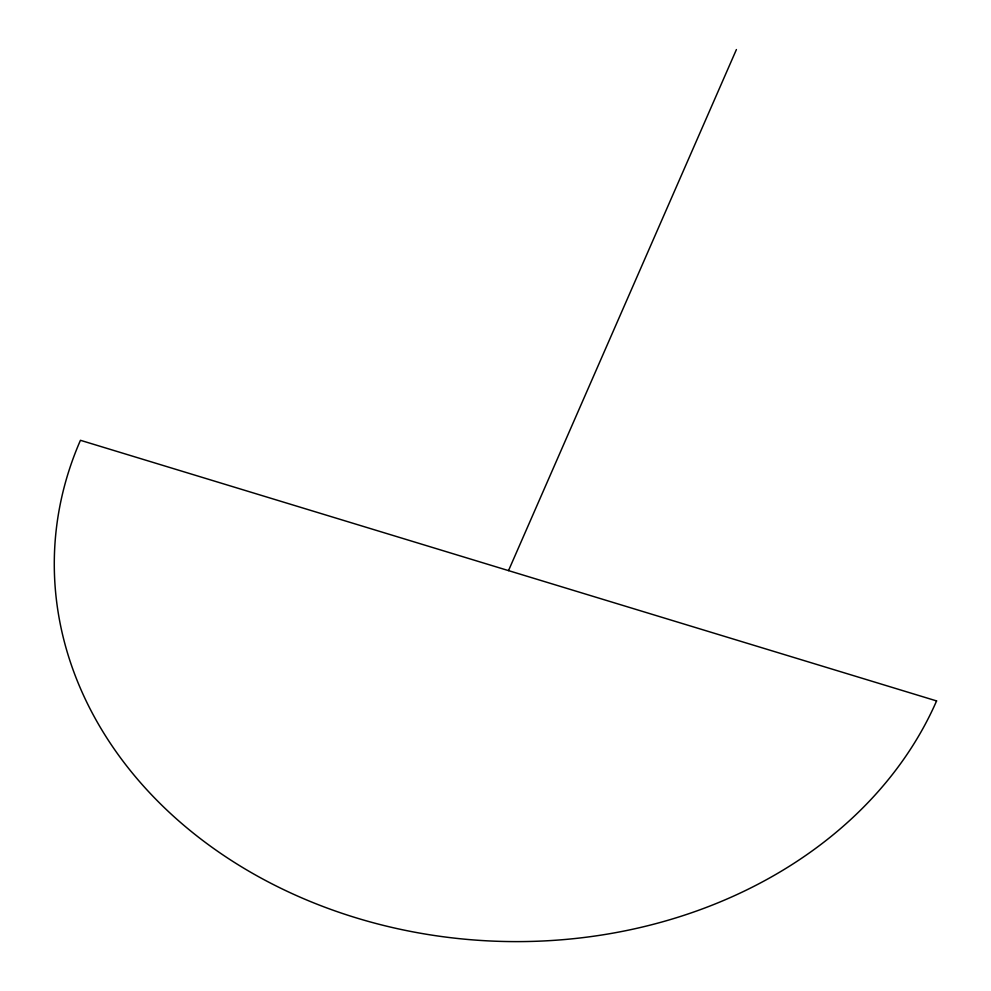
<?xml version="1.0" encoding="UTF-8"?>
<svg xmlns="http://www.w3.org/2000/svg" width="991" height="991" viewBox="0 0 991 991"><rect width="100%" height="100%" fill="white"/><g stroke="black" fill="none" stroke-linecap="round" stroke-linejoin="round"><path stroke-width="1.49" d="M508.519 570.605L736.412 49.55M936.582 700.922L80.444 440.301A454.374 370.832 2.5 0 0 356.587 917.976A454.374 370.832 2.5 0 0 936.582 700.922"/></g></svg>
